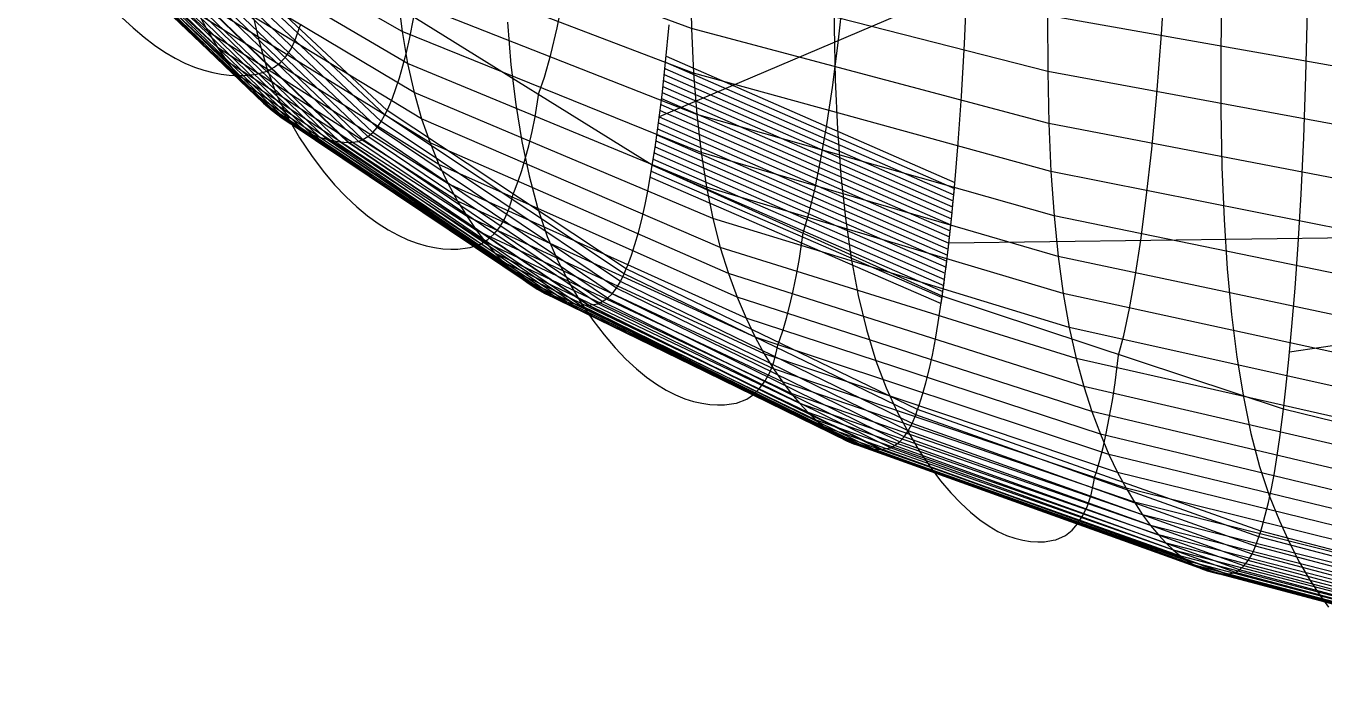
# Model space of a CAD drawing. Extents: x -449 to 449, y -4 to 308.
# Drawn here: x -425.7 to -296.4, y 24.3 to 89.4 of the extents above; entities that cross this region are included whole.
import ezdxf

# ---------------------------------------------------------------- set-up
doc = ezdxf.new("R2010")
doc.units = 0

msp = doc.modelspace()

# ---------------------------------------------------------------- linework, layer by layer
at = {"layer": 'default', "color": 1, "linetype": 'CONTINUOUS'}
for p, q in [((-299.152, 107.405, 298.575), (-362.659, 80.311, 135.237)), ((-389.774, 80.941, 154.878), (-408.488, 98.45, 178.193)), ((-387.541, 88.048, 156.83), (-387.102, 90.216, 157.214)), ((-363.357, 75.481, 134.467), (-387.102, 90.216, 157.214)), ((-387.85, 86.696, 156.559), (-387.541, 88.048, 156.83)), ((-388.189, 85.368, 156.263), (-387.85, 86.696, 156.559)), ((-388.533, 84.184, 155.963), (-388.189, 85.368, 156.263)), ((-388.882, 83.12, 155.657), (-388.533, 84.184, 155.963)), ((-389.241, 82.162, 155.343), (-388.882, 83.12, 155.657)), ((-389.607, 81.294, 155.023), (-389.241, 82.162, 155.343)), ((-389.774, 80.941, 154.878), (-389.607, 81.294, 155.023)), ((-365.952, 65.133, 131.604), (-389.774, 80.941, 154.878)), ((-363.779, 73.065, 134.001), (-363.357, 75.481, 134.467)), ((-334.468, 62.441, 112.018), (-363.357, 75.481, 134.467)), ((-364.078, 71.556, 133.671), (-363.779, 73.065, 134.001)), ((-364.406, 70.076, 133.309), (-364.078, 71.556, 133.671)), ((-364.74, 68.755, 132.941), (-364.406, 70.076, 133.309)), ((-365.081, 67.567, 132.565), (-364.74, 68.755, 132.941)), ((-215.505, 69.232, 228.506), (-333.813, 67.718, 112.909)), ((-215.505, 69.232, 228.506), (-299.881, 56.842, 91.351)), ((-365.431, 66.497, 132.179), (-365.081, 67.567, 132.565)), ((-365.789, 65.527, 131.784), (-365.431, 66.497, 132.179)), ((-365.952, 65.133, 131.604), (-365.789, 65.527, 131.784)), ((-336.93, 51.125, 108.668), (-365.952, 65.133, 131.604)), ((-334.866, 59.8, 111.476), (-334.468, 62.441, 112.018)), ((-300.482, 51.169, 90.349), (-334.468, 62.441, 112.018)), ((-335.148, 58.151, 111.092), (-334.866, 59.8, 111.476)), ((-335.459, 56.533, 110.669), (-335.148, 58.151, 111.092)), ((-335.776, 55.088, 110.237), (-335.459, 56.533, 110.669)), ((-336.1, 53.788, 109.797), (-335.776, 55.088, 110.237)), ((-336.433, 52.617, 109.344), (-336.1, 53.788, 109.797)), ((-336.774, 51.556, 108.879), (-336.433, 52.617, 109.344)), ((-336.93, 51.125, 108.668), (-336.774, 51.556, 108.879)), ((-302.757, 38.997, 86.558), (-336.93, 51.125, 108.668)), ((-300.848, 48.329, 89.739), (-300.482, 51.169, 90.349)), ((-261.874, 41.731, 70.163), (-300.482, 51.169, 90.349)), ((-301.108, 46.557, 89.305), (-300.848, 48.329, 89.739)), ((-301.395, 44.816, 88.827), (-301.108, 46.557, 89.305)), ((-301.688, 43.262, 88.339), (-301.395, 44.816, 88.827)), ((-301.988, 41.864, 87.84), (-301.688, 43.262, 88.339)), ((-302.296, 40.604, 87.326), (-301.988, 41.864, 87.84)), ((-302.613, 39.461, 86.798), (-302.296, 40.604, 87.326)), ((-302.757, 38.997, 86.558), (-302.613, 39.461, 86.798)), ((-263.912, 28.826, 65.98), (-302.757, 38.997, 86.558))]:
    msp.add_line(p, q, dxfattribs=at)
at = {"layer": 'default', "color": 5, "linetype": 'CONTINUOUS'}
for p, q in [((-407.592, 88.755, 139.299), (-425.736, 105.55, 166.783)), ((-406.656, 87.192, 140.118), (-424.84, 104.167, 167.376)), ((-405.712, 85.799, 140.943), (-423.935, 102.932, 167.974)), ((-388.264, 88.794, 106.985), (-412.13, 102.452, 135.332)), ((-404.775, 84.563, 141.762), (-423.035, 101.834, 168.57)), ((-403.85, 83.47, 142.571), (-422.146, 100.863, 169.158)), ((-402.946, 82.505, 143.361), (-421.276, 100.003, 169.733)), ((-387.721, 85.626, 107.584), (-411.6, 99.599, 135.795)), ((-359.452, 89.099, 78.019), (-389.229, 100.113, 105.92)), ((-402.062, 81.657, 144.134), (-420.423, 99.247, 170.297)), ((-401.201, 80.915, 144.887), (-419.593, 98.585, 170.847)), ((-400.357, 80.267, 145.625), (-418.779, 98.004, 171.385)), ((-399.534, 79.707, 146.344), (-417.984, 97.502, 171.911)), ((-398.733, 79.231, 147.045), (-417.209, 97.074, 172.423)), ((-387.072, 82.735, 108.299), (-410.962, 96.993, 136.352)), ((-390.357, 79.815, 154.367), (-409.065, 97.47, 177.811)), ((-389.979, 80.508, 154.698), (-408.691, 98.073, 178.058)), ((-397.957, 78.834, 147.723), (-416.459, 96.714, 172.92)), ((-397.211, 78.512, 148.375), (-415.737, 96.422, 173.397)), ((-396.486, 78.258, 149.009), (-415.034, 96.189, 173.862)), ((-395.794, 78.057, 149.614), (-414.364, 96.003, 174.306)), ((-395.087, 77.905, 150.232), (-413.678, 95.86, 174.759)), ((-394.49, 77.793, 150.754), (-413.099, 95.754, 175.143)), ((-393.638, 77.741, 151.499), (-412.271, 95.696, 175.69)), ((-393.57, 77.746, 151.558), (-412.205, 95.699, 175.733)), ((-392.618, 77.85, 152.391), (-411.279, 95.778, 176.346)), ((-392.195, 78.043, 152.76), (-410.867, 95.941, 176.619)), ((-391.674, 78.336, 153.217), (-410.357, 96.19, 176.956)), ((-391.2, 78.728, 153.63), (-409.893, 96.528, 177.263)), ((-390.759, 79.221, 154.016), (-409.46, 96.955, 177.549)), ((-359.238, 84.639, 78.31), (-389.022, 96.024, 106.148)), ((-386.324, 80.098, 109.125), (-410.223, 94.614, 136.999)), ((-359.559, 93.92, 77.873), (-359.452, 89.099, 78.019)), ((-323.965, 84.82, 51.217), (-359.559, 93.92, 77.873)), ((-385.493, 77.706, 110.042), (-409.398, 92.454, 137.72)), ((-388.698, 92.254, 106.506), (-388.264, 88.794, 106.985)), ((-358.913, 80.526, 78.751), (-388.698, 92.254, 106.506)), ((-408.514, 90.506, 138.493), (-407.592, 88.755, 139.299)), ((-384.604, 75.549, 111.023), (-408.514, 90.506, 138.493)), ((-323.976, 90.388, 51.199), (-323.965, 84.82, 51.217)), ((-283.102, 83.153, 26.598), (-323.976, 90.388, 51.199)), ((-407.592, 88.755, 139.299), (-406.656, 87.192, 140.118)), ((-383.679, 73.612, 112.044), (-407.592, 88.755, 139.299)), ((-388.264, 88.794, 106.985), (-387.721, 85.626, 107.584)), ((-358.484, 76.754, 79.336), (-388.264, 88.794, 106.985)), ((-359.452, 89.099, 78.019), (-359.238, 84.639, 78.31)), ((-323.855, 79.642, 51.4), (-359.452, 89.099, 78.019)), ((-406.656, 87.192, 140.118), (-405.712, 85.799, 140.943)), ((-382.74, 71.885, 113.08), (-406.656, 87.192, 140.118)), ((-405.712, 85.799, 140.943), (-404.775, 84.563, 141.762)), ((-381.796, 70.347, 114.122), (-405.712, 85.799, 140.943)), ((-387.721, 85.626, 107.584), (-387.072, 82.735, 108.299)), ((-357.95, 73.302, 80.062), (-387.721, 85.626, 107.584)), ((-404.775, 84.563, 141.762), (-403.85, 83.47, 142.571)), ((-380.858, 68.983, 115.156), (-404.775, 84.563, 141.762)), ((-359.238, 84.639, 78.31), (-358.913, 80.526, 78.751)), ((-323.647, 74.852, 51.747), (-359.238, 84.639, 78.31)), ((-323.965, 84.82, 51.217), (-323.855, 79.642, 51.4)), ((-283.086, 77.256, 26.632), (-323.965, 84.82, 51.217)), ((-403.85, 83.47, 142.571), (-402.946, 82.505, 143.361)), ((-379.934, 67.778, 116.176), (-403.85, 83.47, 142.571)), ((-402.946, 82.505, 143.361), (-402.062, 81.657, 144.134)), ((-379.032, 66.715, 117.172), (-402.946, 82.505, 143.361)), ((-402.062, 81.657, 144.134), (-401.201, 80.915, 144.887)), ((-378.148, 65.782, 118.146), (-402.062, 81.657, 144.134)), ((-387.072, 82.735, 108.299), (-386.324, 80.098, 109.125)), ((-357.316, 70.152, 80.925), (-387.072, 82.735, 108.299)), ((-401.201, 80.915, 144.887), (-400.357, 80.267, 145.625)), ((-377.29, 64.967, 119.093), (-401.201, 80.915, 144.887)), ((-400.357, 80.267, 145.625), (-399.534, 79.707, 146.344)), ((-376.449, 64.256, 120.021), (-400.357, 80.267, 145.625)), ((-390.357, 79.815, 154.367), (-389.979, 80.508, 154.698)), ((-389.979, 80.508, 154.698), (-389.774, 80.941, 154.878)), ((-366.153, 64.648, 131.382), (-389.979, 80.508, 154.698)), ((-358.913, 80.526, 78.751), (-358.484, 76.754, 79.336)), ((-323.336, 70.437, 52.265), (-358.913, 80.526, 78.751)), ((-399.534, 79.707, 146.344), (-398.733, 79.231, 147.045)), ((-375.629, 63.643, 120.926), (-399.534, 79.707, 146.344)), ((-398.733, 79.231, 147.045), (-397.957, 78.834, 147.723)), ((-374.831, 63.124, 121.807), (-398.733, 79.231, 147.045)), ((-391.2, 78.728, 153.63), (-390.759, 79.221, 154.016)), ((-390.759, 79.221, 154.016), (-390.357, 79.815, 154.367)), ((-366.919, 63.208, 130.537), (-390.759, 79.221, 154.016)), ((-366.524, 63.873, 130.972), (-390.357, 79.815, 154.367)), ((-386.324, 80.098, 109.125), (-385.493, 77.706, 110.042)), ((-356.587, 67.28, 81.917), (-386.324, 80.098, 109.125)), ((-323.855, 79.642, 51.4), (-323.647, 74.852, 51.747)), ((-282.981, 71.773, 26.846), (-323.855, 79.642, 51.4)), ((-397.957, 78.834, 147.723), (-397.211, 78.512, 148.375)), ((-374.059, 62.691, 122.659), (-397.957, 78.834, 147.723)), ((-397.211, 78.512, 148.375), (-396.486, 78.258, 149.009)), ((-373.317, 62.343, 123.477), (-397.211, 78.512, 148.375)), ((-396.486, 78.258, 149.009), (-395.794, 78.057, 149.614)), ((-372.596, 62.068, 124.273), (-396.486, 78.258, 149.009)), ((-395.794, 78.057, 149.614), (-395.087, 77.905, 150.232)), ((-371.908, 61.853, 125.032), (-395.794, 78.057, 149.614)), ((-395.087, 77.905, 150.232), (-394.49, 77.793, 150.754)), ((-371.206, 61.692, 125.806), (-395.087, 77.905, 150.232)), ((-394.49, 77.793, 150.754), (-393.638, 77.741, 151.499)), ((-370.612, 61.575, 126.461), (-394.49, 77.793, 150.754)), ((-393.638, 77.741, 151.499), (-393.57, 77.746, 151.558)), ((-369.767, 61.527, 127.394), (-393.638, 77.741, 151.499)), ((-393.57, 77.746, 151.558), (-392.618, 77.85, 152.391)), ((-369.7, 61.533, 127.468), (-393.57, 77.746, 151.558)), ((-392.618, 77.85, 152.391), (-392.195, 78.043, 152.76)), ((-368.755, 61.661, 128.51), (-392.618, 77.85, 152.391)), ((-392.195, 78.043, 152.76), (-391.674, 78.336, 153.217)), ((-368.337, 61.88, 128.971), (-392.195, 78.043, 152.76)), ((-391.674, 78.336, 153.217), (-391.2, 78.728, 153.63)), ((-367.821, 62.212, 129.541), (-391.674, 78.336, 153.217)), ((-367.354, 62.653, 130.057), (-391.2, 78.728, 153.63)), ((-385.493, 77.706, 110.042), (-384.604, 75.549, 111.023)), ((-355.779, 64.677, 83.017), (-385.493, 77.706, 110.042)), ((-358.484, 76.754, 79.336), (-357.95, 73.302, 80.062)), ((-322.927, 66.388, 52.946), (-358.484, 76.754, 79.336)), ((-384.604, 75.549, 111.023), (-383.679, 73.612, 112.044)), ((-354.916, 62.331, 84.191), (-384.604, 75.549, 111.023)), ((-323.647, 74.852, 51.747), (-323.336, 70.437, 52.265)), ((-282.788, 66.7, 27.242), (-323.647, 74.852, 51.747)), ((-383.679, 73.612, 112.044), (-382.74, 71.885, 113.08)), ((-354.019, 60.225, 85.412), (-383.679, 73.612, 112.044)), ((-357.95, 73.302, 80.062), (-357.316, 70.152, 80.925)), ((-322.423, 62.683, 53.787), (-357.95, 73.302, 80.062)), ((-382.74, 71.885, 113.08), (-381.796, 70.347, 114.122)), ((-353.11, 58.348, 86.65), (-382.74, 71.885, 113.08)), ((-381.796, 70.347, 114.122), (-380.858, 68.983, 115.156)), ((-352.195, 56.677, 87.894), (-381.796, 70.347, 114.122)), ((-357.316, 70.152, 80.925), (-356.587, 67.28, 81.917)), ((-321.824, 59.303, 54.784), (-357.316, 70.152, 80.925)), ((-323.336, 70.437, 52.265), (-322.927, 66.388, 52.946)), ((-282.503, 62.025, 27.828), (-323.336, 70.437, 52.265)), ((-380.858, 68.983, 115.156), (-379.934, 67.778, 116.176)), ((-351.288, 55.197, 89.128), (-380.858, 68.983, 115.156)), ((-379.934, 67.778, 116.176), (-379.032, 66.715, 117.172)), ((-350.395, 53.89, 90.344), (-379.934, 67.778, 116.176)), ((-356.587, 67.28, 81.917), (-355.779, 64.677, 83.017)), ((-321.138, 56.223, 55.928), (-356.587, 67.28, 81.917)), ((-379.032, 66.715, 117.172), (-378.148, 65.782, 118.146)), ((-349.523, 52.738, 91.531), (-379.032, 66.715, 117.172)), ((-322.927, 66.388, 52.946), (-322.423, 62.683, 53.787)), ((-282.13, 57.738, 28.594), (-322.927, 66.388, 52.946)), ((-378.148, 65.782, 118.146), (-377.29, 64.967, 119.093)), ((-348.67, 51.727, 92.692), (-378.148, 65.782, 118.146)), ((-377.29, 64.967, 119.093), (-376.449, 64.256, 120.021)), ((-347.84, 50.845, 93.82), (-377.29, 64.967, 119.093)), ((-366.524, 63.873, 130.972), (-366.153, 64.648, 131.382)), ((-366.153, 64.648, 131.382), (-365.952, 65.133, 131.604)), ((-337.121, 50.594, 108.407), (-366.153, 64.648, 131.382)), ((-355.779, 64.677, 83.017), (-354.916, 62.331, 84.191)), ((-320.378, 53.431, 57.194), (-355.779, 64.677, 83.017)), ((-376.449, 64.256, 120.021), (-375.629, 63.643, 120.926)), ((-347.029, 50.077, 94.925), (-376.449, 64.256, 120.021)), ((-375.629, 63.643, 120.926), (-374.831, 63.124, 121.807)), ((-346.237, 49.415, 96.002), (-375.629, 63.643, 120.926)), ((-366.919, 63.208, 130.537), (-366.524, 63.873, 130.972)), ((-337.476, 49.744, 107.924), (-366.524, 63.873, 130.972)), ((-374.831, 63.124, 121.807), (-374.059, 62.691, 122.659)), ((-345.468, 48.855, 97.049), (-374.831, 63.124, 121.807)), ((-374.059, 62.691, 122.659), (-373.317, 62.343, 123.477)), ((-344.723, 48.389, 98.062), (-374.059, 62.691, 122.659)), ((-373.317, 62.343, 123.477), (-372.596, 62.068, 124.273)), ((-344.008, 48.015, 99.035), (-373.317, 62.343, 123.477)), ((-372.596, 62.068, 124.273), (-371.908, 61.853, 125.032)), ((-343.313, 47.722, 99.981), (-372.596, 62.068, 124.273)), ((-368.337, 61.88, 128.971), (-367.821, 62.212, 129.541)), ((-367.821, 62.212, 129.541), (-367.354, 62.653, 130.057)), ((-338.719, 47.92, 106.233), (-367.821, 62.212, 129.541)), ((-367.354, 62.653, 130.057), (-366.919, 63.208, 130.537)), ((-338.271, 48.406, 106.843), (-367.354, 62.653, 130.057)), ((-337.854, 49.015, 107.41), (-366.919, 63.208, 130.537)), ((-354.916, 62.331, 84.191), (-354.019, 60.225, 85.412)), ((-319.568, 50.917, 58.544), (-354.916, 62.331, 84.191)), ((-322.423, 62.683, 53.787), (-321.824, 59.303, 54.784)), ((-281.67, 53.816, 29.536), (-322.423, 62.683, 53.787)), ((-371.908, 61.853, 125.032), (-371.206, 61.692, 125.806)), ((-342.65, 47.494, 100.883), (-371.908, 61.853, 125.032)), ((-371.206, 61.692, 125.806), (-370.612, 61.575, 126.461)), ((-341.974, 47.323, 101.803), (-371.206, 61.692, 125.806)), ((-370.612, 61.575, 126.461), (-369.767, 61.527, 127.394)), ((-341.403, 47.201, 102.581), (-370.612, 61.575, 126.461)), ((-369.767, 61.527, 127.394), (-369.7, 61.533, 127.468)), ((-340.589, 47.156, 103.688), (-369.767, 61.527, 127.394)), ((-369.7, 61.533, 127.468), (-368.755, 61.661, 128.51)), ((-340.524, 47.163, 103.776), (-369.7, 61.533, 127.468)), ((-368.755, 61.661, 128.51), (-368.337, 61.88, 128.971)), ((-339.616, 47.311, 105.012), (-368.755, 61.661, 128.51)), ((-339.214, 47.554, 105.559), (-368.337, 61.88, 128.971)), ((-354.019, 60.225, 85.412), (-353.11, 58.348, 86.65)), ((-318.727, 48.661, 59.946), (-354.019, 60.225, 85.412)), ((-353.11, 58.348, 86.65), (-352.195, 56.677, 87.894)), ((-317.874, 46.651, 61.367), (-353.11, 58.348, 86.65)), ((-321.824, 59.303, 54.784), (-321.138, 56.223, 55.928)), ((-281.127, 50.24, 30.651), (-321.824, 59.303, 54.784)), ((-352.195, 56.677, 87.894), (-351.288, 55.197, 89.128)), ((-317.018, 44.862, 62.794), (-352.195, 56.677, 87.894)), ((-321.138, 56.223, 55.928), (-320.378, 53.431, 57.194)), ((-280.505, 46.981, 31.928), (-321.138, 56.223, 55.928)), ((-351.288, 55.197, 89.128), (-350.395, 53.89, 90.344)), ((-316.168, 43.278, 64.21), (-351.288, 55.197, 89.128)), ((-350.395, 53.89, 90.344), (-349.523, 52.738, 91.531)), ((-315.332, 41.88, 65.604), (-350.395, 53.89, 90.344)), ((-320.378, 53.431, 57.194), (-319.568, 50.917, 58.544)), ((-279.817, 44.028, 33.34), (-320.378, 53.431, 57.194)), ((-349.523, 52.738, 91.531), (-348.67, 51.727, 92.692)), ((-314.515, 40.647, 66.965), (-349.523, 52.738, 91.531)), ((-348.67, 51.727, 92.692), (-347.84, 50.845, 93.82)), ((-313.717, 39.568, 68.295), (-348.67, 51.727, 92.692)), ((-347.84, 50.845, 93.82), (-347.029, 50.077, 94.925)), ((-312.941, 38.626, 69.587), (-347.84, 50.845, 93.82)), ((-337.476, 49.744, 107.924), (-337.121, 50.594, 108.407)), ((-337.121, 50.594, 108.407), (-336.93, 51.125, 108.668)), ((-302.935, 38.426, 86.262), (-337.121, 50.594, 108.407)), ((-319.568, 50.917, 58.544), (-318.727, 48.661, 59.946)), ((-279.084, 41.369, 34.845), (-319.568, 50.917, 58.544)), ((-347.029, 50.077, 94.925), (-346.237, 49.415, 96.002)), ((-312.182, 37.806, 70.853), (-347.029, 50.077, 94.925)), ((-346.237, 49.415, 96.002), (-345.468, 48.855, 97.049)), ((-311.442, 37.1, 72.086), (-346.237, 49.415, 96.002)), ((-337.854, 49.015, 107.41), (-337.476, 49.744, 107.924)), ((-303.265, 37.511, 85.712), (-337.476, 49.744, 107.924)), ((-345.468, 48.855, 97.049), (-344.723, 48.389, 98.062)), ((-310.722, 36.503, 73.285), (-345.468, 48.855, 97.049)), ((-344.723, 48.389, 98.062), (-344.008, 48.015, 99.035)), ((-310.026, 36.008, 74.445), (-344.723, 48.389, 98.062)), ((-344.008, 48.015, 99.035), (-343.313, 47.722, 99.981)), ((-309.358, 35.611, 75.558), (-344.008, 48.015, 99.035)), ((-339.214, 47.554, 105.559), (-338.719, 47.92, 106.233)), ((-338.719, 47.92, 106.233), (-338.271, 48.406, 106.843)), ((-304.421, 35.543, 83.786), (-338.719, 47.92, 106.233)), ((-338.271, 48.406, 106.843), (-337.854, 49.015, 107.41)), ((-304.003, 36.068, 84.481), (-338.271, 48.406, 106.843)), ((-303.616, 36.725, 85.127), (-337.854, 49.015, 107.41)), ((-318.727, 48.661, 59.946), (-317.874, 46.651, 61.367)), ((-278.322, 38.983, 36.407), (-318.727, 48.661, 59.946)), ((-343.313, 47.722, 99.981), (-342.65, 47.494, 100.883)), ((-308.709, 35.3, 76.64), (-343.313, 47.722, 99.981)), ((-342.65, 47.494, 100.883), (-341.974, 47.323, 101.803)), ((-308.09, 35.059, 77.672), (-342.65, 47.494, 100.883)), ((-341.974, 47.323, 101.803), (-341.403, 47.201, 102.581)), ((-307.458, 34.881, 78.724), (-341.974, 47.323, 101.803)), ((-341.403, 47.201, 102.581), (-340.589, 47.156, 103.688)), ((-306.925, 34.753, 79.613), (-341.403, 47.201, 102.581)), ((-340.589, 47.156, 103.688), (-340.524, 47.163, 103.776)), ((-306.165, 34.71, 80.88), (-340.589, 47.156, 103.688)), ((-340.524, 47.163, 103.776), (-339.616, 47.311, 105.012)), ((-306.105, 34.718, 80.98), (-340.524, 47.163, 103.776)), ((-339.616, 47.311, 105.012), (-339.214, 47.554, 105.559)), ((-305.257, 34.882, 82.392), (-339.616, 47.311, 105.012)), ((-304.883, 35.146, 83.016), (-339.214, 47.554, 105.559)), ((-317.874, 46.651, 61.367), (-317.018, 44.862, 62.794)), ((-277.551, 36.859, 37.989), (-317.874, 46.651, 61.367)), ((-317.018, 44.862, 62.794), (-316.168, 43.278, 64.21)), ((-276.777, 34.968, 39.579), (-317.018, 44.862, 62.794)), ((-316.168, 43.278, 64.21), (-315.332, 41.88, 65.604)), ((-276.009, 33.294, 41.154), (-316.168, 43.278, 64.21)), ((-315.332, 41.88, 65.604), (-314.515, 40.647, 66.965)), ((-275.253, 31.818, 42.706), (-315.332, 41.88, 65.604)), ((-314.515, 40.647, 66.965), (-313.717, 39.568, 68.295)), ((-274.516, 30.516, 44.219), (-314.515, 40.647, 66.965)), ((-313.717, 39.568, 68.295), (-312.941, 38.626, 69.587)), ((-273.795, 29.377, 45.699), (-313.717, 39.568, 68.295)), ((-302.935, 38.426, 86.262), (-302.757, 38.997, 86.558)), ((-312.941, 38.626, 69.587), (-312.182, 37.806, 70.853)), ((-273.094, 28.383, 47.136), (-312.941, 38.626, 69.587)), ((-312.182, 37.806, 70.853), (-311.442, 37.1, 72.086)), ((-272.409, 27.518, 48.543), (-312.182, 37.806, 70.853)), ((-303.616, 36.725, 85.127), (-303.265, 37.511, 85.712)), ((-303.265, 37.511, 85.712), (-302.935, 38.426, 86.262)), ((-264.368, 27.25, 65.044), (-303.265, 37.511, 85.712)), ((-264.072, 28.221, 65.653), (-302.935, 38.426, 86.262)), ((-311.442, 37.1, 72.086), (-310.722, 36.503, 73.285)), ((-271.741, 26.774, 49.914), (-311.442, 37.1, 72.086)), ((-310.722, 36.503, 73.285), (-310.026, 36.008, 74.445)), ((-271.091, 26.146, 51.247), (-310.722, 36.503, 73.285)), ((-304.003, 36.068, 84.481), (-303.616, 36.725, 85.127)), ((-264.683, 26.416, 64.397), (-303.616, 36.725, 85.127)), ((-310.026, 36.008, 74.445), (-309.358, 35.611, 75.558)), ((-270.463, 25.624, 52.536), (-310.026, 36.008, 74.445)), ((-309.358, 35.611, 75.558), (-308.709, 35.3, 76.64)), ((-269.86, 25.207, 53.773), (-309.358, 35.611, 75.558)), ((-308.709, 35.3, 76.64), (-308.09, 35.059, 77.672)), ((-269.274, 24.881, 54.976), (-308.709, 35.3, 76.64)), ((-308.09, 35.059, 77.672), (-307.458, 34.881, 78.724)), ((-268.716, 24.629, 56.122), (-308.09, 35.059, 77.672)), ((-305.257, 34.882, 82.392), (-304.883, 35.146, 83.016)), ((-304.883, 35.146, 83.016), (-304.421, 35.543, 83.786)), ((-265.824, 24.737, 62.056), (-304.883, 35.146, 83.016)), ((-304.421, 35.543, 83.786), (-304.003, 36.068, 84.481)), ((-265.408, 25.16, 62.91), (-304.421, 35.543, 83.786)), ((-265.032, 25.718, 63.681), (-304.003, 36.068, 84.481)), ((-307.458, 34.881, 78.724), (-306.925, 34.753, 79.613)), ((-268.146, 24.443, 57.29), (-307.458, 34.881, 78.724)), ((-306.925, 34.753, 79.613), (-306.165, 34.71, 80.88)), ((-267.665, 24.311, 58.278), (-306.925, 34.753, 79.613)), ((-306.165, 34.71, 80.88), (-306.105, 34.718, 80.98)), ((-266.98, 24.269, 59.685), (-306.165, 34.71, 80.88)), ((-306.105, 34.718, 80.98), (-305.257, 34.882, 82.392)), ((-266.926, 24.278, 59.796), (-306.105, 34.718, 80.98)), ((-266.161, 24.456, 61.364), (-305.257, 34.882, 82.392))]:
    msp.add_line(p, q, dxfattribs=at)
at = {"layer": 'default', "color": 4, "linetype": 'CONTINUOUS'}
for p, q in [((-345.228, 94.825, 59.406), (-345.24, 89.245, 59.407)), ((-312.651, 88.538, 108.503), (-312.246, 94.917, 109.113)), ((-306.651, 93.137, 33.244), (-306.731, 86.836, 33.115)), ((-372.833, 89.154, 148.215), (-372.218, 92.213, 148.824)), ((-344.827, 87.68, 128.291), (-344.283, 92.72, 128.963)), ((-403.319, 91.147, 118.155), (-402.59, 88.02, 118.876)), ((-416.177, 90.21, 153.442), (-415.061, 89.151, 154.297)), ((-398.506, 89.195, 167.016), (-398.331, 89.556, 167.152)), ((-377.779, 89.742, 87.84), (-377.43, 85.49, 88.272)), ((-345.24, 89.245, 59.407), (-345.13, 83.998, 59.582)), ((-415.061, 89.151, 154.297), (-413.975, 88.23, 155.132)), ((-413.975, 88.23, 155.132), (-412.92, 87.423, 155.942)), ((-402.59, 88.02, 118.876), (-401.735, 85.131, 119.718)), ((-398.946, 87.854, 166.685), (-398.649, 88.687, 166.909)), ((-398.649, 88.687, 166.909), (-398.506, 89.195, 167.016)), ((-373.453, 86.522, 147.601), (-372.833, 89.154, 148.215)), ((-313.109, 82.55, 107.809), (-312.651, 88.538, 108.503)), ((-412.92, 87.423, 155.942), (-411.89, 86.74, 156.733)), ((-411.89, 86.74, 156.733), (-410.883, 86.157, 157.508)), ((-399.818, 86.344, 166.018), (-399.332, 87.063, 166.391)), ((-399.332, 87.063, 166.391), (-398.946, 87.854, 166.685)), ((-345.412, 83.203, 127.565), (-344.827, 87.68, 128.291)), ((-306.731, 86.836, 33.115), (-306.726, 80.886, 33.148)), ((-410.883, 86.157, 157.508), (-409.905, 85.658, 158.26)), ((-409.905, 85.658, 158.26), (-408.95, 85.259, 158.993)), ((-401.006, 85.245, 165.1), (-400.396, 85.721, 165.576)), ((-400.396, 85.721, 165.576), (-399.818, 86.344, 166.018)), ((-377.43, 85.49, 88.272), (-376.959, 81.53, 88.857)), ((-374.088, 84.254, 146.972), (-373.453, 86.522, 147.601)), ((-408.95, 85.259, 158.993), (-408.027, 84.944, 159.703)), ((-408.027, 84.944, 159.703), (-407.138, 84.71, 160.386)), ((-407.138, 84.71, 160.386), (-406.291, 84.544, 161.036)), ((-406.291, 84.544, 161.036), (-405.485, 84.448, 161.657)), ((-405.485, 84.448, 161.657), (-404.695, 84.416, 162.26)), ((-404.695, 84.416, 162.26), (-403.971, 84.406, 162.826)), ((-403.971, 84.406, 162.826), (-403.034, 84.518, 163.537)), ((-403.034, 84.518, 163.537), (-402.759, 84.541, 163.747)), ((-402.759, 84.541, 163.747), (-401.716, 84.854, 164.572)), ((-401.735, 85.131, 119.718), (-400.771, 82.501, 120.662)), ((-401.716, 84.854, 164.572), (-401.006, 85.245, 165.1)), ((-374.652, 82.643, 146.414), (-374.088, 84.254, 146.972)), ((-345.998, 79.3, 126.839), (-345.412, 83.203, 127.565)), ((-345.13, 83.998, 59.582), (-344.911, 79.081, 59.926)), ((-400.771, 82.501, 120.662), (-399.647, 80.218, 121.764)), ((-376.959, 81.53, 88.857), (-376.361, 77.839, 89.597)), ((-375.026, 80.309, 146.046), (-374.652, 82.643, 146.414)), ((-313.616, 77.09, 107.041), (-313.109, 82.55, 107.809)), ((-399.647, 80.218, 121.764), (-398.483, 78.205, 122.906)), ((-375.327, 78.842, 145.748), (-375.026, 80.309, 146.046)), ((-306.726, 80.886, 33.148), (-306.618, 75.292, 33.36)), ((-346.586, 75.925, 126.113), (-345.998, 79.3, 126.839)), ((-344.911, 79.081, 59.926), (-344.569, 74.482, 60.447)), ((-398.483, 78.205, 122.906), (-397.307, 76.443, 124.062)), ((-376.361, 77.839, 89.597), (-375.633, 74.41, 90.492)), ((-375.659, 77.402, 145.421), (-375.327, 78.842, 145.748)), ((-397.307, 76.443, 124.062), (-396.143, 74.884, 125.207)), ((-376, 76.107, 145.085), (-375.659, 77.402, 145.421)), ((-314.162, 72.239, 106.207), (-313.616, 77.09, 107.041)), ((-376.349, 74.934, 144.74), (-376, 76.107, 145.085)), ((-347.181, 73.02, 125.38), (-346.586, 75.925, 126.113)), ((-306.618, 75.292, 33.36), (-306.411, 70.049, 33.76)), ((-396.143, 74.884, 125.207), (-394.99, 73.53, 126.343)), ((-377.079, 72.91, 144.017), (-376.711, 73.87, 144.382)), ((-376.711, 73.87, 144.382), (-376.349, 74.934, 144.74)), ((-375.633, 74.41, 90.492), (-374.783, 71.246, 91.533)), ((-344.569, 74.482, 60.447), (-344.112, 70.199, 61.143)), ((-394.99, 73.53, 126.343), (-393.869, 72.344, 127.446)), ((-377.387, 71.926, 143.715), (-377.253, 72.504, 143.844)), ((-377.253, 72.504, 143.844), (-377.079, 72.91, 144.017)), ((-347.791, 70.516, 124.626), (-347.181, 73.02, 125.38)), ((-393.869, 72.344, 127.446), (-392.773, 71.323, 128.528)), ((-392.773, 71.323, 128.528), (-391.708, 70.429, 129.577)), ((-377.68, 70.986, 143.431), (-377.387, 71.926, 143.715)), ((-374.783, 71.246, 91.533), (-373.829, 68.366, 92.694)), ((-314.711, 68.01, 105.372), (-314.162, 72.239, 106.207)), ((-391.708, 70.429, 129.577), (-390.671, 69.673, 130.601)), ((-378.551, 69.291, 142.576), (-378.065, 70.096, 143.055)), ((-378.065, 70.096, 143.055), (-377.68, 70.986, 143.431)), ((-348.334, 68.736, 123.958), (-347.791, 70.516, 124.626)), ((-344.112, 70.199, 61.143), (-343.535, 66.209, 62.02)), ((-306.411, 70.049, 33.76), (-306.09, 65.147, 34.359)), ((-390.671, 69.673, 130.601), (-389.656, 69.028, 131.603)), ((-389.656, 69.028, 131.603), (-388.668, 68.488, 132.579)), ((-379.739, 68.059, 141.395), (-379.13, 68.593, 142.006)), ((-379.13, 68.593, 142.006), (-378.551, 69.291, 142.576)), ((-348.702, 66.165, 123.508), (-348.334, 68.736, 123.958)), ((-388.668, 68.488, 132.579), (-387.711, 68.038, 133.523)), ((-387.711, 68.038, 133.523), (-386.782, 67.693, 134.44)), ((-386.782, 67.693, 134.44), (-385.889, 67.436, 135.322)), ((-385.889, 67.436, 135.322), (-385.035, 67.266, 136.163)), ((-385.035, 67.266, 136.163), (-384.227, 67.152, 136.962)), ((-382.708, 67.111, 138.47), (-381.763, 67.24, 139.39)), ((-381.763, 67.24, 139.39), (-381.493, 67.268, 139.656)), ((-381.493, 67.268, 139.656), (-380.449, 67.622, 140.718)), ((-380.449, 67.622, 140.718), (-379.739, 68.059, 141.395)), ((-373.829, 68.366, 92.694), (-372.721, 65.867, 94.043)), ((-315.263, 64.353, 104.535), (-314.711, 68.01, 105.372)), ((-384.227, 67.152, 136.962), (-383.432, 67.119, 137.742)), ((-383.432, 67.119, 137.742), (-382.708, 67.111, 138.47)), ((-348.991, 64.548, 123.151), (-348.702, 66.165, 123.508)), ((-343.535, 66.209, 62.02), (-342.834, 62.505, 63.076)), ((-372.721, 65.867, 94.043), (-371.576, 63.667, 95.438)), ((-306.09, 65.147, 34.359), (-305.665, 60.584, 35.155)), ((-371.576, 63.667, 95.438), (-370.422, 61.74, 96.85)), ((-349.311, 62.959, 122.759), (-348.991, 64.548, 123.151)), ((-315.823, 61.204, 103.687), (-315.263, 64.353, 104.535)), ((-349.639, 61.53, 122.356), (-349.311, 62.959, 122.759)), ((-342.834, 62.505, 63.076), (-342.018, 59.088, 64.301)), ((-370.422, 61.74, 96.85), (-369.28, 60.037, 98.247)), ((-349.977, 60.237, 121.941), (-349.639, 61.53, 122.356)), ((-316.398, 58.489, 102.815), (-315.823, 61.204, 103.687)), ((-369.28, 60.037, 98.247), (-368.149, 58.558, 99.631)), ((-350.327, 59.064, 121.51), (-349.977, 60.237, 121.941)), ((-305.665, 60.584, 35.155), (-305.128, 56.334, 36.154)), ((-368.149, 58.558, 99.631), (-367.051, 57.265, 100.975)), ((-350.683, 58.004, 121.07), (-350.327, 59.064, 121.51)), ((-342.018, 59.088, 64.301), (-341.103, 55.98, 65.664)), ((-316.91, 56.558, 102.041), (-316.398, 58.489, 102.815)), ((-367.051, 57.265, 100.975), (-365.979, 56.15, 102.291)), ((-351.256, 55.872, 120.376), (-350.975, 56.914, 120.713)), ((-350.975, 56.914, 120.713), (-350.851, 57.556, 120.861)), ((-350.851, 57.556, 120.861), (-350.683, 58.004, 121.07)), ((-365.979, 56.15, 102.291), (-364.932, 55.188, 103.574)), ((-351.629, 54.89, 119.923), (-351.256, 55.872, 120.376)), ((-341.103, 55.98, 65.664), (-340.045, 53.285, 67.242)), ((-317.261, 53.777, 101.514), (-316.91, 56.558, 102.041)), ((-305.128, 56.334, 36.154), (-304.479, 52.39, 37.354)), ((-364.932, 55.188, 103.574), (-363.923, 54.353, 104.814)), ((-363.923, 54.353, 104.814), (-362.931, 53.652, 106.031)), ((-352.101, 54, 119.344), (-351.629, 54.89, 119.923)), ((-362.931, 53.652, 106.031), (-361.965, 53.065, 107.217)), ((-361.965, 53.065, 107.217), (-361.031, 52.577, 108.365)), ((-353.257, 52.64, 117.913), (-352.665, 53.231, 118.654)), ((-352.665, 53.231, 118.654), (-352.101, 54, 119.344)), ((-340.045, 53.285, 67.242), (-338.952, 50.912, 68.874)), ((-317.532, 52.024, 101.104), (-317.261, 53.777, 101.514)), ((-361.031, 52.577, 108.365), (-360.124, 52.204, 109.478)), ((-360.124, 52.204, 109.478), (-359.253, 51.927, 110.549)), ((-359.253, 51.927, 110.549), (-358.419, 51.746, 111.569)), ((-358.419, 51.746, 111.569), (-357.631, 51.625, 112.54)), ((-356.15, 51.587, 114.369), (-355.226, 51.732, 115.486)), ((-355.226, 51.732, 115.486), (-354.964, 51.766, 115.806)), ((-354.964, 51.766, 115.806), (-353.952, 52.158, 117.093)), ((-353.952, 52.158, 117.093), (-353.257, 52.64, 117.913)), ((-317.833, 50.302, 100.652), (-317.532, 52.024, 101.104)), ((-304.479, 52.39, 37.354), (-303.723, 48.752, 38.743)), ((-357.631, 51.625, 112.54), (-356.853, 51.592, 113.487)), ((-356.853, 51.592, 113.487), (-356.15, 51.587, 114.369)), ((-338.952, 50.912, 68.874), (-337.852, 48.836, 70.523)), ((-318.141, 48.754, 100.187), (-317.833, 50.302, 100.652)), ((-337.852, 48.836, 70.523), (-336.763, 47.001, 72.154)), ((-318.46, 47.352, 99.707), (-318.141, 48.754, 100.187)), ((-303.723, 48.752, 38.743), (-302.876, 45.444, 40.287)), ((-336.763, 47.001, 72.154), (-335.687, 45.41, 73.769)), ((-318.789, 46.08, 99.209), (-318.46, 47.352, 99.707)), ((-335.687, 45.41, 73.769), (-334.642, 44.017, 75.336)), ((-319.125, 44.931, 98.7), (-318.789, 46.08, 99.209)), ((-302.876, 45.444, 40.287), (-301.907, 42.567, 42.057)), ((-334.642, 44.017, 75.336), (-333.623, 42.819, 76.871)), ((-319.396, 43.745, 98.294), (-319.283, 44.446, 98.458)), ((-319.283, 44.446, 98.458), (-319.125, 44.931, 98.7)), ((-333.623, 42.819, 76.871), (-332.628, 41.785, 78.366)), ((-319.658, 42.611, 97.91), (-319.396, 43.745, 98.294)), ((-332.628, 41.785, 78.366), (-331.67, 40.888, 79.81)), ((-320.456, 40.574, 96.714), (-320.009, 41.541, 97.386)), ((-320.009, 41.541, 97.386), (-319.658, 42.611, 97.91)), ((-301.907, 42.567, 42.057), (-300.897, 40.043, 43.902)), ((-331.67, 40.888, 79.81), (-330.727, 40.135, 81.228)), ((-330.727, 40.135, 81.228), (-329.811, 39.507, 82.609)), ((-320.991, 39.738, 95.913), (-320.456, 40.574, 96.714)), ((-329.811, 39.507, 82.609), (-328.923, 38.984, 83.945)), ((-328.923, 38.984, 83.945), (-328.063, 38.585, 85.241)), ((-322.214, 38.57, 94.096), (-321.549, 39.093, 95.053)), ((-321.549, 39.093, 95.053), (-320.991, 39.738, 95.913)), ((-300.897, 40.043, 43.902), (-299.882, 37.835, 45.764)), ((-328.063, 38.585, 85.241), (-327.236, 38.292, 86.486)), ((-327.236, 38.292, 86.486), (-326.445, 38.1, 87.674)), ((-326.445, 38.1, 87.674), (-325.698, 37.973, 88.803)), ((-325.698, 37.973, 88.803), (-324.959, 37.942, 89.905)), ((-324.959, 37.942, 89.905), (-324.295, 37.939, 90.93)), ((-324.295, 37.939, 90.93), (-323.416, 38.101, 92.23)), ((-323.416, 38.101, 92.23), (-323.167, 38.139, 92.603)), ((-323.167, 38.139, 92.603), (-322.214, 38.57, 94.096)), ((-299.882, 37.835, 45.764), (-298.879, 35.885, 47.605)), ((-298.879, 35.885, 47.605), (-297.888, 34.194, 49.428)), ((-297.888, 34.194, 49.428), (-296.925, 32.715, 51.196)), ((-296.925, 32.715, 51.196), (-295.988, 31.442, 52.926))]:
    msp.add_line(p, q, dxfattribs=at)
at = {"layer": 'default', "color": 3, "linetype": 'CONTINUOUS'}
for p, q in [((-332.266, 87.585, 115.014), (-332.016, 93.304, 115.355)), ((-298.254, 84.338, 94.061), (-298.082, 90.879, 94.349)), ((-362.024, 85.737, 135.937), (-361.662, 89.464, 136.337)), ((-332.56, 82.366, 114.614), (-332.266, 87.585, 115.014)), ((-362.384, 82.5, 135.54), (-362.024, 85.737, 135.937)), ((-298.477, 78.193, 93.691), (-298.254, 84.338, 94.061)), ((-362.736, 79.694, 135.152), (-362.384, 82.5, 135.54)), ((-332.886, 77.716, 114.171), (-332.56, 82.366, 114.614)), ((-363.08, 77.247, 134.772), (-362.736, 79.694, 135.152)), ((-333.221, 73.646, 113.715), (-332.886, 77.716, 114.171)), ((-298.74, 72.585, 93.251), (-298.477, 78.193, 93.691)), ((-363.357, 75.481, 134.467), (-363.08, 77.247, 134.772)), ((-333.556, 70.11, 113.259), (-333.221, 73.646, 113.715)), ((-299.035, 67.588, 92.76), (-298.74, 72.585, 93.251)), ((-333.886, 67.044, 112.81), (-333.556, 70.11, 113.259)), ((-299.34, 63.214, 92.252), (-299.035, 67.588, 92.76)), ((-334.208, 64.371, 112.371), (-333.886, 67.044, 112.81)), ((-334.468, 62.441, 112.018), (-334.208, 64.371, 112.371)), ((-299.646, 59.413, 91.742), (-299.34, 63.214, 92.252)), ((-299.947, 56.118, 91.24), (-299.646, 59.413, 91.742)), ((-300.243, 53.243, 90.747), (-299.947, 56.118, 91.24)), ((-300.482, 51.169, 90.349), (-300.243, 53.243, 90.747))]:
    msp.add_line(p, q, dxfattribs=at)
at = {"layer": 'default', "color": 2, "linetype": 'CONTINUOUS'}
for p, q in [((-362.025, 85.73, 135.937), (-333.269, 73.142, 113.65)), ((-362.025, 85.73, 135.937), (-361.966, 85.73, 136.001)), ((-361.966, 86.331, 136.001), (-333.213, 73.744, 113.726)), ((-362.159, 84.526, 135.789), (-333.383, 71.937, 113.494)), ((-362.159, 84.526, 135.789), (-362.092, 84.526, 135.863)), ((-362.092, 85.128, 135.863), (-333.326, 72.539, 113.572)), ((-362.092, 85.128, 135.863), (-362.025, 85.128, 135.937)), ((-362.293, 83.322, 135.641), (-333.497, 70.732, 113.339)), ((-362.293, 83.322, 135.641), (-362.226, 83.322, 135.715)), ((-362.226, 83.924, 135.715), (-333.44, 71.334, 113.417)), ((-362.226, 83.924, 135.715), (-362.159, 83.924, 135.789)), ((-362.508, 81.515, 135.404), (-333.684, 68.924, 113.085)), ((-362.508, 81.515, 135.404), (-362.432, 81.515, 135.487)), ((-362.432, 82.118, 135.487), (-333.619, 69.527, 113.173)), ((-362.432, 82.118, 135.487), (-362.36, 82.118, 135.567)), ((-362.36, 82.72, 135.567), (-333.554, 70.129, 113.261)), ((-362.36, 82.72, 135.567), (-362.293, 82.72, 135.641)), ((-362.659, 80.311, 135.237), (-333.813, 67.718, 112.909)), ((-362.659, 80.311, 135.237), (-362.583, 80.311, 135.32)), ((-362.583, 80.913, 135.32), (-333.748, 68.321, 112.997)), ((-362.583, 80.913, 135.32), (-362.508, 80.913, 135.404)), ((-362.819, 79.106, 135.06), (-333.95, 66.512, 112.723)), ((-362.819, 79.106, 135.06), (-362.735, 79.106, 135.154)), ((-362.735, 79.709, 135.154), (-333.878, 67.115, 112.821)), ((-362.735, 79.709, 135.154), (-362.659, 79.709, 135.237)), ((-362.988, 77.901, 134.873), (-334.095, 65.306, 112.525)), ((-362.988, 77.901, 134.873), (-362.904, 77.901, 134.967)), ((-362.904, 78.504, 134.967), (-334.023, 65.909, 112.624)), ((-362.904, 78.504, 134.967), (-362.819, 78.504, 135.06)), ((-363.167, 76.696, 134.677), (-334.245, 64.099, 112.322)), ((-363.167, 76.696, 134.677), (-363.073, 76.696, 134.78)), ((-363.073, 77.299, 134.78), (-334.168, 64.703, 112.426)), ((-363.073, 77.299, 134.78), (-362.988, 77.299, 134.873)), ((-363.355, 75.49, 134.469), (-334.407, 62.892, 112.1)), ((-363.355, 75.49, 134.469), (-363.261, 75.49, 134.573)), ((-363.261, 76.093, 134.573), (-334.326, 63.496, 112.211)), ((-363.261, 76.093, 134.573), (-363.167, 76.093, 134.677)), ((-363.566, 74.284, 134.236), (-334.582, 61.685, 111.862)), ((-363.566, 74.284, 134.236), (-363.461, 74.284, 134.352)), ((-363.461, 74.887, 134.352), (-334.491, 62.289, 111.986)), ((-363.461, 74.887, 134.352), (-363.355, 74.887, 134.469)), ((-333.269, 73.142, 113.65), (-333.213, 73.744, 113.726)), ((-333.383, 71.937, 113.494), (-333.326, 72.539, 113.572)), ((-333.326, 72.539, 113.572), (-333.269, 73.142, 113.65)), ((-333.497, 70.732, 113.339), (-333.44, 71.334, 113.417)), ((-333.44, 71.334, 113.417), (-333.383, 71.937, 113.494)), ((-333.619, 69.527, 113.173), (-333.554, 70.129, 113.261)), ((-333.554, 70.129, 113.261), (-333.497, 70.732, 113.339)), ((-333.748, 68.321, 112.997), (-333.684, 68.924, 113.085)), ((-333.684, 68.924, 113.085), (-333.619, 69.527, 113.173)), ((-333.878, 67.115, 112.821), (-333.813, 67.718, 112.909)), ((-333.813, 67.718, 112.909), (-333.748, 68.321, 112.997)), ((-334.023, 65.909, 112.624), (-333.95, 66.512, 112.723)), ((-333.95, 66.512, 112.723), (-333.878, 67.115, 112.821)), ((-334.245, 64.099, 112.322), (-334.168, 64.703, 112.426)), ((-334.168, 64.703, 112.426), (-334.095, 65.306, 112.525)), ((-334.095, 65.306, 112.525), (-334.023, 65.909, 112.624)), ((-334.407, 62.892, 112.1), (-334.326, 63.496, 112.211)), ((-334.326, 63.496, 112.211), (-334.245, 64.099, 112.322)), ((-334.582, 61.685, 111.862), (-334.491, 62.289, 111.986)), ((-334.491, 62.289, 111.986), (-334.407, 62.892, 112.1))]:
    msp.add_line(p, q, dxfattribs=at)

doc.saveas('drawing.dxf')
